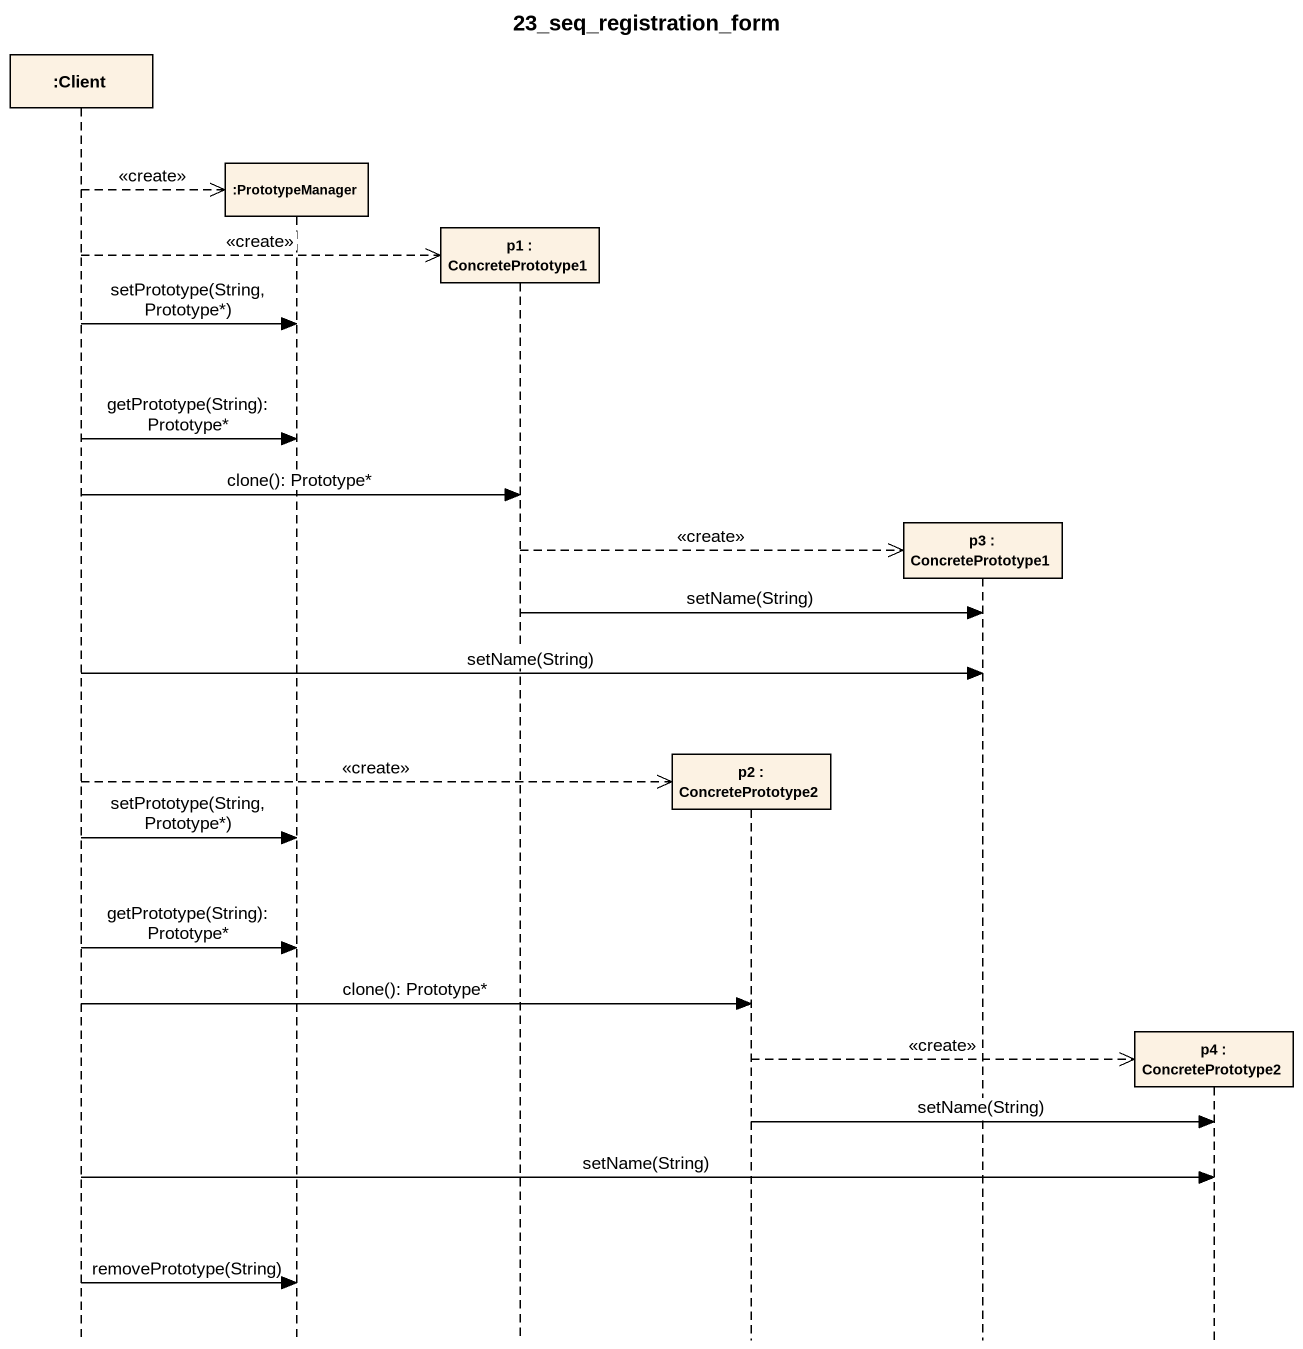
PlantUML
@startuml
title 23_seq_registration_form
hide footbox
participant ":Client" as Client
participant ":PrototypeManager" as PrototypeManager
participant "p1 : ConcretePrototype1" as p1
participant "p2 : ConcretePrototype2" as p2
participant "p3 : ConcretePrototype1" as p3
participant "p4 : ConcretePrototype2" as p4

Client -->> PrototypeManager ** : <<create>>
Client -->> p1 ** : <<create>>
Client -> PrototypeManager : setPrototype(String, Prototype*)
Client -> PrototypeManager : getPrototype(String): Prototype*
Client -> p1 : clone(): Prototype*
p1 -->> p3 ** : <<create>>
p1 -> p3 : setName(String)
Client -> p3 : setName(String)
Client -->> p2 ** : <<create>>
Client -> PrototypeManager : setPrototype(String, Prototype*)
Client -> PrototypeManager : getPrototype(String): Prototype*
Client -> p2 : clone(): Prototype*
p2 -->> p4 ** : <<create>>
p2 -> p4 : setName(String)
Client -> p4 : setName(String)
Client -> PrototypeManager : removePrototype(String)
@enduml
